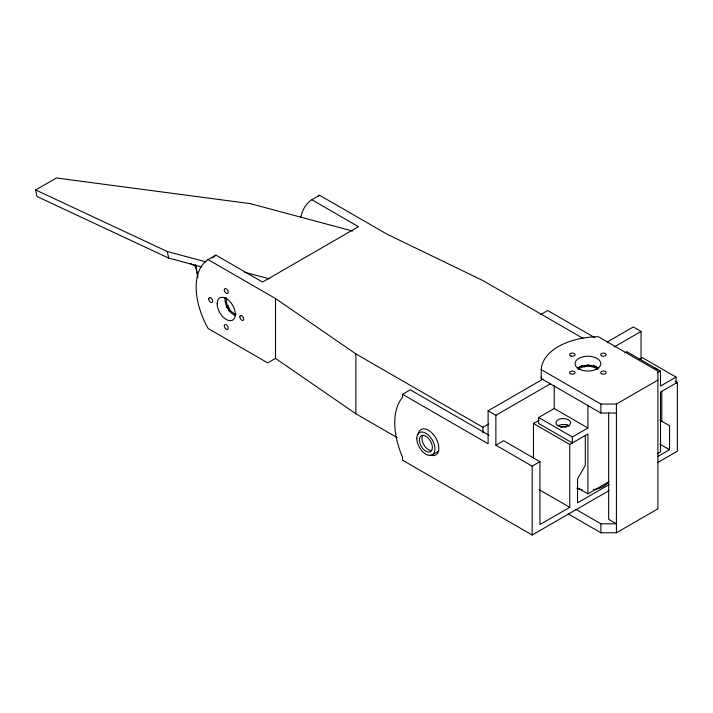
<?xml version="1.0" encoding="UTF-8"?>
<svg xmlns="http://www.w3.org/2000/svg" width="713" height="713" viewBox="0 0 713 713"><rect width="100%" height="100%" fill="white"/><g stroke="black" fill="none" stroke-linecap="round" stroke-linejoin="round"><path stroke-width="1.07" d="M201.931 267.001L168.66 258.088L36.996 196.512L35.65 189.952L56.389 177.983L250.281 203.633L352.365 230.985M208.089 259.603L275.503 298.524L275.503 358.398L267.723 362.89L208.089 328.461A61.14 35.302 60 0 1 208.089 259.603L215.87 255.12L262.536 282.063L358.461 226.681L311.795 199.738A61.14 35.302 60 0 0 300.833 217.358M311.795 199.738L319.576 195.246L386.981 234.158L482.906 280.565L582.993 338.345M609.08 490.615L532.165 535.017L402.533 460.179L402.533 457.185A66.603 38.457 60 0 1 402.533 397.31L402.533 394.316L410.314 389.833L489.145 435.34M540.81 314.486L547.718 310.503L594.82 337.695M402.533 394.316L488.093 443.718L488.093 410.786L542.896 379.147M607.316 341.955L633.278 326.964L641.058 331.456L641.058 359.174M488.093 410.786L495.874 415.278L550.677 383.63M577.592 368.086L582.405 365.314M614.134 346.999L641.058 331.456M432.283 454.832L438.887 451.017M584.767 366.945L588.59 364.735M275.503 298.524L355.867 353.906L482.906 427.247L488.681 423.914M624.882 352.766L626.798 351.661L660.496 371.116L660.496 386.089L676.058 377.106L676.058 383.095M538.645 417.524L572.352 436.98L572.352 442.969L538.645 423.504L538.645 417.524L554.206 408.54L587.904 427.996L587.904 405.136M639.606 359.236L642.351 357.65L676.058 377.106M495.874 415.278L495.874 445.215L503.645 440.723L539.946 461.676L539.946 524.545L569.758 507.326L569.758 444.466L533.458 423.504L533.458 457.701M533.458 423.504L538.948 420.34M657.636 372.774L660.496 371.116M616.424 413.032L600.872 413.032L541.238 378.603L541.238 369.619L600.872 404.048L616.424 404.048L657.903 380.1M572.352 436.98L587.904 427.996M495.874 445.215L532.165 466.168L539.946 461.676M569.758 444.466L587.904 433.985L587.904 493.859L577.316 487.745M658.117 462.3L677.35 451.204L677.35 382.346L660.496 392.079L660.496 451.944L657.636 453.602M587.904 493.859L608.92 481.73M609.169 484.573L577.539 502.843L577.539 478.886L585.311 465.42L585.311 435.483M658.063 456.347L669.569 449.707L669.569 425.75L659.881 420.162M568.172 513.895L600.872 532.78L616.424 532.78L657.903 508.824L657.903 371.116L598.278 336.696A58.484 33.761 0 0 0 541.238 369.619M575.863 509.358L600.872 523.797L616.424 523.797L608.644 519.305L608.644 412.97M35.65 189.952L167.314 251.529L205.95 261.885M244.586 272.232L269.273 278.845M226.057 307.187L229.247 308.043M190.255 263.462L196.03 266.751M675.443 381.241L677.35 382.346M593.385 365.306L598.198 368.086M660.024 444.19L669.569 449.707M566.211 424.449L569.072 426.107M539.188 489.679L569.758 507.326M275.503 358.398L355.867 413.781L397.257 437.675M228.008 305.217L229.319 311.608M195.612 264.897L197.786 275.557M195.273 264.692L197.893 277.473M167.314 251.529L168.66 258.088M661.798 391.33L661.798 421.267M616.424 404.048L616.424 532.78M600.872 404.048L600.872 413.032M600.872 523.797L600.872 532.78M554.206 385.68L554.206 408.54M532.165 466.168L532.165 535.017M482.906 427.247L482.906 432.791M355.867 353.906L355.867 413.781M541.238 378.603A58.484 33.761 0 0 1 541.443 376.464M577.352 368.398A12.834 7.406 0 0 1 598.376 368.336M236.03 314.353A10.998 6.355 60 0 1 226.502 297.847M431.704 450.571A9.162 5.294 60 0 1 423.879 444.867A9.162 5.294 60 0 1 422.854 435.233M212.349 257.937A61.14 35.302 60 0 1 215.87 255.12M318.105 196.271A61.14 35.302 60 0 1 319.576 195.246M235.646 315.761A12.834 7.406 60 0 1 225.076 297.579M418.264 434.146A14.67 8.467 60 0 1 429.155 430.67A14.67 8.467 60 0 1 438.816 447.604A14.67 8.467 60 0 1 430.171 455.019M560.685 427.247A3.663 2.121 0 0 1 565.872 427.247M608.742 481.471A21.996 12.7 0 0 1 593.599 489.662M582.209 489.662A21.996 12.7 0 0 1 576.906 488.396M558.092 425.75A7.335 4.233 0 0 0 570.355 423.852A7.335 4.233 0 0 0 561.381 418.674A7.335 4.233 0 0 0 558.092 425.75A7.335 4.233 0 0 1 568.466 425.75M578.377 369.441A10.998 6.355 0 0 1 597.432 369.441M655.087 368.202A7.335 4.233 0 0 1 657.778 369.753M570.409 373.737A2.754 1.586 0 0 0 575.008 373.024A2.754 1.586 0 0 0 571.639 371.081A2.754 1.586 0 0 0 570.409 373.737M601.514 373.737A2.754 1.586 0 0 0 606.121 373.024A2.754 1.586 0 0 0 602.752 371.081A2.754 1.586 0 0 0 601.514 373.737M578.885 368.906A12.834 7.406 0 0 0 600.319 365.511A12.834 7.406 0 0 0 584.517 356.491A12.834 7.406 0 0 0 578.885 368.906M570.979 356.028A2.754 1.586 0 0 0 575.097 354.655A2.754 1.586 0 0 0 570.979 353.283A2.754 1.586 0 0 0 570.979 356.028M601.514 355.778A2.754 1.586 0 0 0 606.121 355.065A2.754 1.586 0 0 0 602.752 353.122A2.754 1.586 0 0 0 601.514 355.778M239.853 316.857A2.754 1.586 60 0 0 242.768 320.485A2.754 1.586 60 0 0 242.768 316.599A2.754 1.586 60 0 0 239.853 316.857M419.387 439.974A9.162 5.294 60 0 0 429.11 452.069A9.162 5.294 60 0 0 429.11 439.101A9.162 5.294 60 0 0 419.387 439.974M416.793 438.477A12.834 7.406 60 0 0 430.402 455.411A12.834 7.406 60 0 0 430.402 437.265A12.834 7.406 60 0 0 416.793 438.477M217.171 303.818A12.834 7.406 60 0 0 230.825 320.69A12.834 7.406 60 0 0 230.736 302.49A12.834 7.406 60 0 0 217.171 303.818M224.301 325.841A2.754 1.586 60 0 0 227.215 329.468A2.754 1.586 60 0 0 227.215 325.583A2.754 1.586 60 0 0 224.301 325.841M208.74 298.899A2.754 1.586 60 0 0 211.654 302.526A2.754 1.586 60 0 0 211.654 298.64A2.754 1.586 60 0 0 208.74 298.899M224.301 289.915A2.754 1.586 60 0 0 227.215 293.542A2.754 1.586 60 0 0 227.215 289.656A2.754 1.586 60 0 0 224.301 289.915"/></g></svg>
